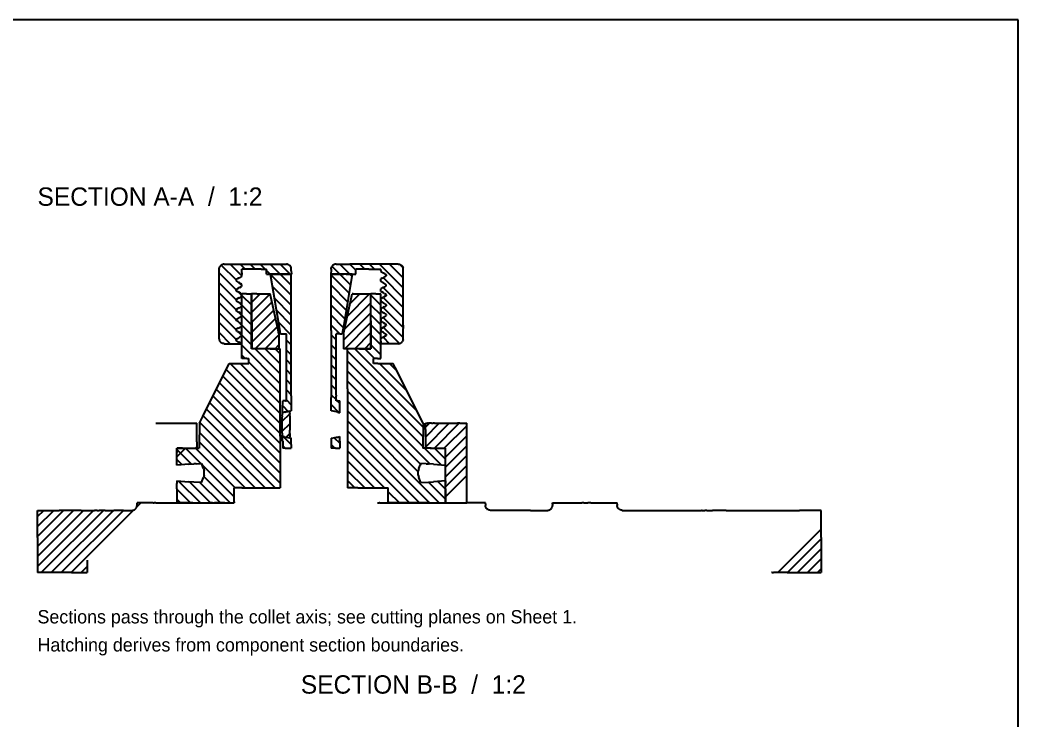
# Model space of a CAD drawing. Header units: millimetres. Extents: x 8 to 862, y 8 to 289.
# Drawn here: x 661.7 to 862.2, y 148.5 to 289.2 of the extents above; entities that cross this region are included whole.
import ezdxf

# ---------------------------------------------------------------- set-up
doc = ezdxf.new("R2010")
doc.units = ezdxf.units.MM
for name, color, linetype in [('BORDER', 7, 'Continuous'), ('HATCH', 8, 'Continuous'), ('NOTES', 7, 'Continuous'), ('OUTLINE', 7, 'Continuous')]:
    doc.layers.add(name, color=color, linetype=linetype)

msp = doc.modelspace()

# ---------------------------------------------------------------- linework, layer by layer
at = {"layer": 'BORDER'}
for p, q in [((862.24, 289.24), (457.76, 289.24)), ((862.24, 7.76), (862.24, 289.24))]:
    msp.add_line(p, q, dxfattribs=at)
at = {"layer": 'HATCH'}
for p, q in [((702.13, 239.97), (705.12, 236.98)), ((703.94, 240.15), (706.21, 237.89)), ((705.94, 240.15), (706.94, 239.15)), ((707.94, 240.15), (708.94, 239.15)), ((709.94, 240.15), (710.94, 239.15)), ((711.21, 238.89), (711.94, 238.15)), ((711.94, 240.15), (713.94, 238.15)), ((713.94, 240.15), (715.94, 238.15)), ((724.37, 239.72), (725.94, 238.15)), ((725.94, 240.15), (727.94, 238.15)), ((727.94, 240.15), (729.17, 238.93)), ((729.94, 240.15), (730.94, 239.15)), ((731.94, 240.15), (732.94, 239.15)), ((733.94, 240.15), (738.68, 235.41)), ((735.94, 240.15), (738.68, 237.42)), ((738.01, 240.09), (738.62, 239.48)), ((701.7, 238.4), (705.13, 234.97)), ((711.95, 238.15), (716.2, 233.9)), ((713.94, 238.15), (716.2, 235.9)), ((715.94, 238.15), (716.2, 237.9)), ((724.19, 237.91), (727.79, 234.3)), ((725.94, 238.15), (728.08, 236.02)), ((727.94, 238.15), (728.37, 237.73)), ((734.65, 237.45), (738.69, 233.41)), ((701.7, 236.4), (705.11, 232.98)), ((705.54, 236.56), (706.2, 235.9)), ((712.35, 235.75), (716.2, 231.9)), ((724.19, 235.91), (727.51, 232.59)), ((734.65, 235.44), (738.69, 231.41)), ((701.7, 234.4), (705.13, 230.97)), ((705.53, 234.56), (706.2, 233.9)), ((706.22, 233.87), (708.23, 231.87)), ((707.94, 234.15), (708.23, 233.87)), ((708.2, 230.41), (711.94, 234.15)), ((708.2, 232.41), (709.94, 234.15)), ((712.75, 233.35), (716.2, 229.9)), ((724.19, 233.91), (727.22, 230.87)), ((727.46, 229.67), (731.94, 234.15)), ((728.02, 232.23), (729.94, 234.15)), ((732.16, 233.93), (734.16, 231.93)), ((733.94, 234.15), (734.16, 233.93)), ((734.65, 233.45), (738.69, 229.41)), ((701.7, 232.4), (705.12, 228.98)), ((705.55, 232.55), (706.2, 231.9)), ((706.22, 231.87), (708.23, 229.87)), ((708.2, 228.41), (712.31, 232.52)), ((708.2, 226.41), (712.67, 230.88)), ((713.15, 230.95), (716.2, 227.9)), ((724.19, 231.91), (726.94, 229.16)), ((726.9, 227.11), (732.18, 232.39)), ((732.16, 231.93), (734.16, 229.93)), ((734.65, 231.44), (738.69, 227.41)), ((701.7, 230.39), (705.13, 226.97)), ((705.53, 230.56), (706.2, 229.9)), ((706.22, 229.87), (708.23, 227.87)), ((708.2, 224.41), (713.03, 229.24)), ((724.19, 229.91), (726.65, 227.44)), ((726.69, 224.9), (732.18, 230.39)), ((732.16, 229.93), (734.16, 227.93)), ((734.65, 229.44), (738.69, 225.41)), ((701.71, 228.39), (705.12, 224.97)), ((705.55, 228.55), (706.2, 227.9)), ((706.22, 227.87), (708.23, 225.87)), ((708.94, 223.15), (713.39, 227.6)), ((713.55, 228.55), (716.2, 225.9)), ((724.19, 227.91), (725.94, 226.15)), ((726.94, 223.15), (732.18, 228.39)), ((732.16, 227.93), (734.16, 225.93)), ((734.65, 227.45), (737.91, 224.18)), ((701.71, 226.39), (703.94, 224.15)), ((705.54, 226.56), (706.2, 225.9)), ((706.22, 225.87), (708.23, 223.87)), ((710.94, 223.15), (713.7, 225.91)), ((715.2, 224.89), (716.2, 223.9)), ((724.19, 225.91), (725.19, 224.91)), ((728.94, 223.15), (732.18, 226.39)), ((732.16, 225.93), (734.16, 223.93)), ((734.66, 225.44), (735.94, 224.15)), ((705.54, 224.56), (705.94, 224.15)), ((706.22, 223.87), (713.97, 216.12)), ((708.94, 223.15), (713.97, 218.12)), ((710.94, 223.15), (713.97, 220.12)), ((712.94, 223.15), (713.7, 223.91)), ((712.94, 223.15), (713.97, 222.12)), ((715.2, 222.89), (716.2, 221.9)), ((724.19, 223.91), (725.19, 222.91)), ((728.94, 223.15), (741.43, 210.66)), ((730.94, 223.15), (732.18, 224.39)), ((730.94, 223.15), (732.94, 221.15)), ((732.16, 223.93), (734.16, 221.93)), ((706.22, 221.87), (706.94, 221.15)), ((715.2, 220.89), (716.2, 219.9)), ((724.19, 221.91), (725.19, 220.91)), ((727.46, 222.63), (742.69, 207.41)), ((727.46, 220.63), (742.68, 205.42)), ((703.13, 218.97), (713.97, 208.12)), ((703.94, 220.15), (713.97, 210.12)), ((705.94, 220.15), (713.97, 212.12)), ((707.64, 220.45), (713.97, 214.12)), ((715.2, 218.89), (716.2, 217.9)), ((724.19, 219.91), (725.19, 218.91)), ((727.46, 218.63), (742.67, 203.43)), ((733.94, 220.15), (739.44, 214.66)), ((735.94, 220.15), (737.44, 218.66)), ((702.46, 217.64), (713.97, 206.12)), ((715.2, 216.89), (716.2, 215.9)), ((724.19, 217.91), (725.19, 216.91)), ((727.46, 216.63), (744.13, 199.96)), ((701.13, 214.97), (713.97, 202.12)), ((701.79, 216.3), (713.97, 204.12)), ((715.2, 214.89), (716.2, 213.9)), ((724.19, 215.91), (725.19, 214.91)), ((727.46, 214.63), (742.18, 199.92)), ((700.46, 213.64), (713.97, 200.12)), ((715.2, 212.89), (716.2, 211.9)), ((724.19, 213.91), (725.18, 212.91)), ((725.44, 212.65), (725.93, 212.16)), ((727.46, 212.63), (741.7, 198.4)), ((699.13, 210.97), (713.97, 196.12)), ((699.8, 212.3), (713.97, 198.12)), ((714.46, 211.64), (715.55, 210.55)), ((724.19, 211.91), (725.76, 210.34)), ((727.46, 210.63), (745.94, 192.15)), ((698.46, 209.63), (712.94, 195.15)), ((714.34, 208.55), (715.87, 210.08)), ((727.46, 208.63), (743.94, 192.15)), ((697.8, 208.3), (710.94, 195.15)), ((714.34, 206.55), (715.87, 208.08)), ((727.46, 206.63), (741.94, 192.15)), ((743.15, 203.36), (747.94, 208.15)), ((743.15, 205.36), (745.94, 208.15)), ((743.15, 207.36), (743.94, 208.15)), ((744.94, 203.15), (749.94, 208.15)), ((746.94, 203.15), (751.44, 207.65)), ((697.71, 206.38), (708.94, 195.15)), ((714.63, 205.46), (716.2, 203.9)), ((715.13, 205.34), (715.87, 206.08)), ((724.84, 205.26), (725.93, 204.17)), ((727.46, 204.63), (739.94, 192.15)), ((747.15, 201.36), (751.44, 205.65)), ((693.2, 201.41), (694.94, 203.15)), ((693.22, 202.88), (696.14, 199.96)), ((694.94, 203.15), (698.04, 200.06)), ((696.94, 203.15), (697.24, 203.44)), ((696.94, 203.15), (704.94, 195.15)), ((697.7, 204.4), (706.94, 195.15)), ((714.46, 203.64), (714.94, 203.15)), ((724.18, 203.91), (724.94, 203.15)), ((727.46, 202.63), (734.94, 195.15)), ((742.94, 203.15), (746.3, 199.8)), ((744.94, 203.15), (747.18, 200.92)), ((746.94, 203.15), (747.17, 202.93)), ((747.15, 199.36), (751.44, 203.65)), ((693.21, 200.89), (694.28, 199.81)), ((727.46, 200.63), (732.94, 195.15)), ((747.15, 197.36), (751.44, 201.65)), ((698.24, 199.86), (704.7, 193.39)), ((727.46, 198.63), (730.94, 195.15)), ((747.15, 195.36), (751.44, 199.65)), ((698.62, 197.48), (703.94, 192.15)), ((727.46, 196.63), (728.94, 195.15)), ((747.15, 193.36), (751.44, 197.65)), ((693.22, 194.88), (695.94, 192.15)), ((693.54, 196.55), (697.94, 192.15)), ((695.72, 196.38), (699.94, 192.15)), ((697.84, 196.26), (701.94, 192.15)), ((743.78, 196.32), (747.17, 192.93)), ((745.64, 196.45), (747.17, 194.93)), ((693.22, 192.88), (693.94, 192.15)), ((735.69, 194.41), (737.94, 192.15)), ((665.19, 179.4), (676.44, 190.65)), ((665.19, 181.4), (674.44, 190.65)), ((665.19, 183.4), (672.44, 190.65)), ((665.19, 185.4), (670.44, 190.65)), ((665.19, 187.4), (668.44, 190.65)), ((665.19, 189.4), (666.44, 190.65)), ((665.94, 178.15), (678.44, 190.65)), ((667.94, 178.15), (680.44, 190.65)), ((669.94, 178.15), (682.44, 190.65)), ((671.94, 178.15), (684.5, 190.7)), ((685.14, 191.35), (685.94, 192.15)), ((735.69, 192.41), (735.94, 192.15)), ((813.94, 178.15), (822.69, 186.9)), ((815.94, 178.15), (822.69, 184.9)), ((817.94, 178.15), (822.69, 182.9)), ((819.94, 178.15), (822.69, 180.9)), ((673.94, 178.15), (675.19, 179.4)), ((821.94, 178.15), (822.69, 178.9))]:
    msp.add_line(p, q, dxfattribs=at)
at = {"layer": 'OUTLINE'}
for p, q in [((701.7, 239.18), (701.73, 239.41)), ((701.7, 239.18), (701.7, 239.15)), ((701.7, 236.43), (701.7, 239.15)), ((701.82, 239.63), (701.73, 239.41)), ((701.83, 239.65), (701.82, 239.63)), ((701.98, 239.84), (701.83, 239.65)), ((701.99, 239.86), (701.98, 239.84)), ((702.18, 240), (701.99, 239.86)), ((702.2, 240.02), (702.18, 240)), ((702.42, 240.11), (702.2, 240.02)), ((702.44, 240.12), (702.42, 240.11)), ((702.67, 240.15), (702.44, 240.12)), ((702.7, 240.15), (702.67, 240.15)), ((702.7, 240.15), (713.9, 240.15)), ((706.23, 238.4), (706.22, 239.15)), ((710.13, 239.15), (706.22, 239.15)), ((710.13, 239.15), (711.21, 239.15)), ((711.21, 238.98), (711.21, 239.15)), ((711.21, 238.15), (711.21, 238.98)), ((713.9, 240.15), (715.2, 240.15)), ((715.41, 240.12), (715.2, 240.15)), ((715.46, 240.12), (715.41, 240.12)), ((715.66, 240.04), (715.46, 240.12)), ((715.7, 240.02), (715.66, 240.04)), ((715.87, 239.89), (715.7, 240.02)), ((715.91, 239.86), (715.87, 239.89)), ((716.04, 239.69), (715.91, 239.86)), ((716.07, 239.65), (716.04, 239.69)), ((716.15, 239.46), (716.07, 239.65)), ((716.17, 239.41), (716.15, 239.46)), ((716.18, 239.32), (716.17, 239.41)), ((716.2, 239.15), (716.18, 239.32)), ((716.2, 238.8), (716.2, 239.15)), ((716.2, 238.8), (716.21, 238.15)), ((724.18, 238.95), (724.17, 238.15)), ((724.18, 239.15), (724.21, 239.33)), ((724.18, 239.15), (724.18, 238.95)), ((724.21, 239.33), (724.22, 239.41)), ((724.29, 239.58), (724.22, 239.41)), ((724.32, 239.65), (724.29, 239.58)), ((724.43, 239.79), (724.32, 239.65)), ((724.48, 239.86), (724.43, 239.79)), ((724.62, 239.97), (724.48, 239.86)), ((724.68, 240.02), (724.62, 239.97)), ((724.85, 240.09), (724.68, 240.02)), ((724.92, 240.12), (724.85, 240.09)), ((725.1, 240.14), (724.92, 240.12)), ((725.18, 240.15), (725.1, 240.14)), ((725.18, 240.15), (727.97, 240.15)), ((737.68, 240.15), (727.97, 240.15)), ((731.76, 239.15), (729.17, 239.15)), ((729.17, 238.48), (729.17, 239.15)), ((731.76, 239.15), (734.16, 239.15)), ((734.17, 238.88), (734.16, 239.15)), ((734.17, 238.88), (734.18, 238.67)), ((737.68, 240.15), (737.83, 240.13)), ((737.83, 240.13), (737.94, 240.12)), ((737.94, 240.12), (738.08, 240.06)), ((738.08, 240.06), (738.18, 240.02)), ((738.18, 240.02), (738.3, 239.92)), ((738.3, 239.92), (738.39, 239.86)), ((738.39, 239.86), (738.48, 239.74)), ((738.48, 239.74), (738.55, 239.65)), ((738.55, 239.65), (738.61, 239.51)), ((738.61, 239.51), (738.65, 239.41)), ((738.67, 239.26), (738.65, 239.41)), ((738.68, 239.15), (738.67, 239.26)), ((738.69, 227.88), (738.68, 239.15)), ((705.56, 237.3), (705.12, 237.05)), ((705.12, 237.03), (705.12, 237.05)), ((705.12, 237.03), (705.12, 236.92)), ((705.12, 236.9), (705.12, 236.92)), ((705.12, 236.9), (705.12, 236.8)), ((705.23, 236.74), (705.12, 236.8)), ((705.66, 236.49), (705.23, 236.74)), ((705.56, 237.3), (705.66, 237.36)), ((705.78, 237.43), (705.66, 237.36)), ((706.2, 237.67), (705.78, 237.43)), ((706.23, 238.4), (706.2, 237.67)), ((711.21, 238.15), (713.86, 238.15)), ((711.95, 238.15), (713.79, 227.1)), ((715.87, 238.15), (711.95, 238.15)), ((713.86, 238.15), (716.21, 238.15)), ((715.87, 238.15), (716.2, 238.15)), ((716.2, 213.67), (716.2, 238.15)), ((727.2, 238.15), (724.17, 238.15)), ((724.19, 238.15), (726.73, 238.15)), ((724.19, 226.82), (724.19, 238.15)), ((728.44, 238.15), (726.73, 227.92)), ((728.44, 238.15), (726.73, 238.15)), ((727.2, 238.15), (729.17, 238.15)), ((729.17, 238.15), (729.17, 238.48)), ((734.18, 238.67), (734.43, 238.53)), ((734.46, 237.34), (734.18, 237.17)), ((734.19, 236.76), (734.18, 237.17)), ((734.19, 236.76), (734.19, 236.67)), ((734.72, 238.36), (734.43, 238.53)), ((734.46, 237.34), (734.72, 237.49)), ((734.97, 238.22), (734.72, 238.36)), ((735, 237.65), (734.72, 237.49)), ((734.97, 238.22), (735.26, 238.05)), ((735, 237.65), (735.26, 237.8)), ((735.26, 237.99), (735.26, 238.05)), ((735.26, 237.99), (735.26, 237.92)), ((735.26, 237.86), (735.26, 237.92)), ((735.26, 237.86), (735.26, 237.8)), ((701.71, 225.15), (701.7, 236.43)), ((705.34, 235.17), (705.13, 235.05)), ((705.13, 234.97), (705.13, 235.05)), ((705.13, 234.97), (705.13, 234.92)), ((705.13, 234.85), (705.13, 234.92)), ((705.13, 234.85), (705.13, 234.8)), ((705.47, 234.6), (705.13, 234.8)), ((705.34, 235.17), (705.67, 235.36)), ((705.78, 236.42), (705.66, 236.49)), ((705.88, 235.48), (705.67, 235.36)), ((705.78, 236.42), (706.2, 236.17)), ((705.88, 235.48), (706.21, 235.67)), ((706.2, 236.01), (706.2, 236.17)), ((706.2, 236.01), (706.21, 235.67)), ((734.18, 234.67), (734.19, 235.06)), ((734.18, 234.67), (734.36, 234.57)), ((734.67, 236.4), (734.19, 236.67)), ((734.67, 235.45), (734.19, 235.17)), ((734.19, 235.06), (734.19, 235.17)), ((734.67, 236.4), (734.73, 236.36)), ((734.73, 235.49), (734.67, 235.45)), ((735.22, 236.08), (734.73, 236.36)), ((734.73, 235.49), (734.78, 235.52)), ((734.78, 235.52), (735.27, 235.8)), ((735.22, 236.08), (735.27, 236.05)), ((735.27, 235.94), (735.27, 236.05)), ((735.27, 235.94), (735.27, 235.92)), ((735.27, 235.81), (735.27, 235.92)), ((735.27, 235.81), (735.27, 235.8)), ((705.63, 233.35), (705.11, 233.05)), ((705.11, 233.04), (705.11, 233.05)), ((705.11, 233.04), (705.11, 232.92)), ((705.11, 232.92), (705.11, 232.8)), ((705.11, 232.92), (705.11, 232.92)), ((705.14, 232.78), (705.11, 232.8)), ((705.14, 232.78), (705.66, 232.49)), ((705.67, 234.49), (705.47, 234.6)), ((705.63, 233.35), (705.66, 233.36)), ((705.66, 233.36), (705.69, 233.38)), ((706.01, 234.29), (705.67, 234.49)), ((705.69, 233.38), (706.2, 233.67)), ((706.21, 234.17), (706.01, 234.29)), ((706.2, 233.73), (706.21, 234.17)), ((706.2, 233.67), (706.2, 233.73)), ((707.19, 234.15), (706.22, 234.15)), ((706.22, 228.37), (706.22, 234.15)), ((707.19, 234.15), (708.23, 234.15)), ((709.29, 234.15), (708.2, 234.15)), ((708.2, 232.13), (708.2, 234.15)), ((708.23, 228.75), (708.23, 234.15)), ((709.29, 234.15), (711.96, 234.15)), ((713.48, 227.2), (711.96, 234.15)), ((726.69, 226.15), (728.31, 233.54)), ((728.31, 233.54), (728.44, 234.15)), ((728.63, 234.15), (728.44, 234.15)), ((728.63, 234.15), (732.18, 234.15)), ((733.2, 234.15), (732.16, 234.15)), ((732.16, 228.75), (732.16, 234.15)), ((732.18, 226.63), (732.18, 234.15)), ((733.2, 234.15), (734.16, 234.15)), ((734.16, 228.37), (734.16, 234.15)), ((734.54, 233.38), (734.18, 233.17)), ((734.19, 232.88), (734.18, 233.17)), ((734.19, 232.88), (734.18, 232.67)), ((734.59, 232.44), (734.18, 232.67)), ((734.72, 234.36), (734.36, 234.57)), ((734.54, 233.38), (734.72, 233.49)), ((734.9, 234.26), (734.72, 234.36)), ((735.08, 233.69), (734.72, 233.49)), ((734.9, 234.26), (735.26, 234.05)), ((735.08, 233.69), (735.26, 233.8)), ((735.26, 234.01), (735.26, 234.05)), ((735.26, 234.01), (735.26, 233.92)), ((735.26, 233.88), (735.26, 233.92)), ((735.26, 233.88), (735.26, 233.8)), ((705.42, 231.22), (705.13, 231.05)), ((705.13, 230.99), (705.13, 231.05)), ((705.13, 230.99), (705.13, 230.92)), ((705.13, 230.86), (705.13, 230.92)), ((705.13, 230.86), (705.13, 230.8)), ((705.39, 230.65), (705.13, 230.8)), ((705.42, 231.22), (705.67, 231.36)), ((705.69, 232.47), (705.66, 232.49)), ((705.67, 231.36), (705.96, 231.53)), ((705.69, 232.47), (706.2, 232.17)), ((706.21, 231.67), (705.96, 231.53)), ((706.2, 232.13), (706.2, 232.17)), ((706.2, 232.13), (706.21, 231.67)), ((708.2, 223.15), (708.2, 232.13)), ((734.31, 231.25), (734.18, 231.17)), ((734.18, 231.17), (734.19, 230.9)), ((734.19, 230.9), (734.19, 230.67)), ((734.19, 230.67), (734.61, 230.43)), ((734.31, 231.25), (734.73, 231.49)), ((734.59, 232.44), (734.73, 232.36)), ((735.13, 232.13), (734.73, 232.36)), ((734.85, 231.56), (734.73, 231.49)), ((734.85, 231.56), (735.27, 231.8)), ((735.13, 232.13), (735.27, 232.05)), ((735.27, 231.95), (735.27, 232.05)), ((735.27, 231.95), (735.27, 231.92)), ((735.27, 231.83), (735.27, 231.92)), ((735.27, 231.83), (735.27, 231.8)), ((705.17, 229.08), (705.12, 229.05)), ((705.12, 228.94), (705.12, 229.05)), ((705.12, 228.94), (705.12, 228.92)), ((705.12, 228.81), (705.12, 228.92)), ((705.12, 228.81), (705.12, 228.8)), ((705.61, 228.52), (705.12, 228.8)), ((705.17, 229.08), (705.66, 229.36)), ((705.39, 230.65), (705.67, 230.49)), ((705.72, 229.4), (705.66, 229.36)), ((705.93, 230.34), (705.67, 230.49)), ((705.72, 229.4), (706.2, 229.67)), ((705.93, 230.34), (706.21, 230.17)), ((706.2, 229.76), (706.21, 230.17)), ((706.2, 229.76), (706.2, 229.67)), ((708.23, 228.75), (708.23, 223.15)), ((732.16, 228.75), (732.16, 223.15)), ((734.19, 229.01), (734.18, 228.67)), ((734.51, 228.48), (734.18, 228.67)), ((734.61, 229.42), (734.19, 229.17)), ((734.19, 229.01), (734.19, 229.17)), ((734.61, 230.43), (734.73, 230.36)), ((734.61, 229.42), (734.73, 229.49)), ((734.83, 230.3), (734.73, 230.36)), ((734.73, 229.49), (735.16, 229.74)), ((734.83, 230.3), (735.27, 230.05)), ((735.16, 229.74), (735.27, 229.8)), ((735.27, 230.03), (735.27, 230.05)), ((735.27, 230.03), (735.27, 229.92)), ((735.27, 229.9), (735.27, 229.92)), ((735.27, 229.9), (735.27, 229.8)), ((705.49, 227.26), (705.13, 227.05)), ((705.13, 227.01), (705.13, 227.05)), ((705.13, 227.01), (705.13, 226.92)), ((705.13, 226.88), (705.13, 226.92)), ((705.13, 226.88), (705.13, 226.8)), ((705.31, 226.69), (705.13, 226.8)), ((705.31, 226.69), (705.67, 226.49)), ((705.49, 227.26), (705.67, 227.36)), ((705.66, 228.49), (705.61, 228.52)), ((705.66, 228.49), (705.72, 228.45)), ((705.67, 227.36), (706.03, 227.57)), ((705.72, 228.45), (706.2, 228.17)), ((706.21, 227.67), (706.03, 227.57)), ((706.2, 228.17), (706.2, 228.06)), ((706.2, 228.06), (706.21, 227.67)), ((706.22, 221.15), (706.22, 228.37)), ((713.7, 226.15), (713.48, 227.2)), ((713.79, 227.1), (713.95, 226.15)), ((724.19, 226.82), (724.19, 213.36)), ((726.73, 227.92), (726.44, 226.15)), ((734.16, 221.15), (734.16, 228.37)), ((734.18, 227.17), (734.38, 227.29)), ((734.18, 227.17), (734.19, 226.73)), ((734.19, 226.73), (734.19, 226.67)), ((734.7, 226.38), (734.19, 226.67)), ((734.38, 227.29), (734.72, 227.49)), ((734.51, 228.48), (734.72, 228.36)), ((735.05, 228.17), (734.72, 228.36)), ((734.72, 227.49), (734.92, 227.6)), ((734.92, 227.6), (735.26, 227.8)), ((735.05, 228.17), (735.26, 228.05)), ((735.26, 227.97), (735.26, 228.05)), ((735.26, 227.97), (735.26, 227.92)), ((735.26, 227.85), (735.26, 227.92)), ((735.26, 227.85), (735.26, 227.8)), ((738.69, 227.88), (738.69, 227.22)), ((738.69, 225.15), (738.69, 227.22)), ((701.71, 225.15), (701.73, 225)), ((701.73, 225), (701.74, 224.89)), ((701.8, 224.75), (701.74, 224.89)), ((701.84, 224.65), (701.8, 224.75)), ((701.94, 224.53), (701.84, 224.65)), ((705.26, 225.13), (705.12, 225.05)), ((705.12, 224.95), (705.12, 225.05)), ((705.12, 224.95), (705.12, 224.92)), ((705.12, 224.83), (705.12, 224.92)), ((705.12, 224.83), (705.12, 224.8)), ((705.54, 224.56), (705.12, 224.8)), ((705.26, 225.13), (705.66, 225.36)), ((705.66, 225.36), (705.8, 225.44)), ((705.85, 226.38), (705.67, 226.49)), ((706.2, 225.67), (705.8, 225.44)), ((705.85, 226.38), (706.21, 226.17)), ((706.2, 225.88), (706.21, 226.17)), ((706.2, 225.88), (706.2, 225.67)), ((713.7, 226.15), (713.7, 223.63)), ((714.09, 226.15), (713.95, 226.15)), ((714.09, 226.15), (715.2, 226.15)), ((715.2, 215.73), (715.2, 226.15)), ((725.95, 226.15), (725.19, 226.15)), ((725.19, 222.93), (725.19, 226.15)), ((725.95, 226.15), (726.44, 226.15)), ((726.69, 225.97), (726.68, 223.15)), ((726.69, 226.15), (726.69, 225.97)), ((732.18, 223.15), (732.18, 226.63)), ((734.16, 224.64), (734.19, 225.11)), ((734.7, 225.47), (734.19, 225.17)), ((734.19, 225.11), (734.19, 225.17)), ((734.73, 226.36), (734.7, 226.38)), ((734.7, 225.47), (734.73, 225.49)), ((734.76, 226.35), (734.73, 226.36)), ((735.25, 225.78), (734.73, 225.49)), ((734.76, 226.35), (735.27, 226.05)), ((735.25, 225.78), (735.27, 225.8)), ((735.27, 226.04), (735.27, 226.05)), ((735.27, 226.04), (735.27, 225.92)), ((735.27, 225.92), (735.27, 225.8)), ((735.27, 225.92), (735.27, 225.92)), ((738.54, 224.63), (738.56, 224.65)), ((738.56, 224.65), (738.65, 224.87)), ((738.65, 224.87), (738.66, 224.89)), ((738.66, 224.93), (738.69, 225.15)), ((738.66, 224.93), (738.66, 224.89)), ((702, 224.45), (701.94, 224.53)), ((702.13, 224.35), (702, 224.45)), ((702.21, 224.29), (702.13, 224.35)), ((702.35, 224.23), (702.21, 224.29)), ((702.45, 224.19), (702.35, 224.23)), ((702.6, 224.17), (702.45, 224.19)), ((702.71, 224.15), (702.6, 224.17)), ((702.71, 224.15), (704.02, 224.15)), ((704.02, 224.15), (706.22, 224.15)), ((705.54, 224.56), (705.66, 224.49)), ((706.08, 224.25), (705.66, 224.49)), ((706.08, 224.25), (706.2, 224.17)), ((706.2, 224.17), (706.22, 224.15)), ((713.27, 223.15), (708.2, 223.15)), ((711.95, 223.15), (708.23, 223.15)), ((711.95, 223.15), (713.97, 223.15)), ((713.27, 223.15), (713.7, 223.15)), ((713.7, 223.63), (713.7, 223.15)), ((713.97, 205.55), (713.97, 223.15)), ((725.19, 213.78), (725.19, 222.93)), ((729.87, 223.15), (726.68, 223.15)), ((729.62, 223.15), (727.46, 223.15)), ((727.46, 215.07), (727.46, 223.15)), ((732.16, 223.15), (729.62, 223.15)), ((729.87, 223.15), (732.18, 223.15)), ((734.16, 224.64), (734.16, 224.15)), ((737.23, 224.15), (734.16, 224.15)), ((737.69, 224.15), (737.23, 224.15)), ((737.69, 224.15), (737.92, 224.18)), ((737.92, 224.18), (737.95, 224.19)), ((737.95, 224.19), (738.17, 224.28)), ((738.17, 224.28), (738.19, 224.29)), ((738.19, 224.29), (738.38, 224.43)), ((738.38, 224.43), (738.4, 224.45)), ((738.4, 224.45), (738.54, 224.63)), ((707.23, 221.15), (706.22, 221.15)), ((707.23, 221.15), (707.64, 221.15)), ((707.64, 220.92), (707.64, 221.15)), ((707.64, 220.15), (707.64, 220.92)), ((732.74, 220.42), (732.74, 221.15)), ((733.51, 221.15), (732.74, 221.15)), ((733.51, 221.15), (734.16, 221.15)), ((698.42, 209.55), (703.72, 220.15)), ((703.72, 220.15), (706.29, 220.15)), ((706.29, 220.15), (707.64, 220.15)), ((732.74, 220.15), (732.74, 220.42)), ((733.57, 220.15), (732.74, 220.15)), ((733.57, 220.15), (736.16, 220.15)), ((736.16, 220.15), (736.69, 220.15)), ((737.09, 219.36), (736.69, 220.15)), ((742.69, 208.15), (737.09, 219.36)), ((715.2, 212.65), (715.2, 215.73)), ((727.46, 215.07), (727.46, 195.15)), ((714.45, 211.09), (714.46, 212.65)), ((715.03, 212.65), (714.46, 212.65)), ((715.03, 212.65), (715.2, 212.65)), ((716.2, 213.67), (716.2, 210.65)), ((724.19, 212.54), (724.19, 213.36)), ((725.19, 213.78), (725.18, 213.61)), ((725.18, 212.65), (725.18, 213.61)), ((725.54, 212.65), (725.18, 212.65)), ((725.54, 212.65), (725.93, 212.65)), ((725.93, 211.09), (725.93, 212.65)), ((714.44, 210.29), (714.45, 210.71)), ((714.45, 210.71), (714.45, 211.09)), ((715.48, 210.54), (716.2, 210.65)), ((724.19, 210.91), (724.19, 212.54)), ((724.19, 210.65), (724.19, 210.91)), ((724.28, 210.64), (724.19, 210.65)), ((724.3, 210.64), (724.28, 210.64)), ((724.91, 210.54), (724.3, 210.64)), ((725.94, 210.71), (725.93, 211.09)), ((725.94, 210.29), (725.94, 210.71)), ((697.72, 208.15), (698.42, 209.55)), ((714.67, 210.35), (714.34, 210.25)), ((714.34, 210.25), (714.34, 210.22)), ((714.34, 210.22), (714.34, 210.02)), ((714.34, 210.02), (714.34, 209.84)), ((714.34, 209.65), (714.34, 209.84)), ((714.34, 209.65), (714.34, 209.44)), ((714.34, 206.15), (714.34, 209.44)), ((714.89, 210.41), (714.44, 210.29)), ((714.79, 210.39), (714.67, 210.35)), ((715.12, 210.46), (714.79, 210.39)), ((714.89, 210.41), (715.11, 210.46)), ((715.11, 210.46), (715.48, 210.54)), ((715.47, 210.54), (715.12, 210.46)), ((715.6, 210.56), (715.47, 210.54)), ((715.87, 210.6), (715.6, 210.56)), ((715.87, 210.51), (715.87, 210.6)), ((715.87, 210.32), (715.87, 210.51)), ((715.87, 210.15), (715.87, 210.32)), ((715.87, 210.15), (715.87, 209.98)), ((715.87, 209.81), (715.87, 209.98)), ((715.87, 209.65), (715.87, 209.81)), ((715.87, 209.65), (715.87, 206.77)), ((725.28, 210.46), (724.91, 210.54)), ((725.52, 210.41), (725.28, 210.46)), ((725.52, 210.41), (725.94, 210.29)), ((688.94, 208.15), (690.52, 208.15)), ((690.52, 208.15), (690.79, 208.15)), ((690.79, 208.15), (691.1, 208.15)), ((691.1, 208.15), (691.42, 208.15)), ((691.42, 208.15), (697.1, 208.15)), ((697.1, 208.15), (697.12, 208.15)), ((697.12, 208.15), (697.24, 208.15)), ((697.24, 204.4), (697.24, 208.15)), ((697.72, 208.15), (697.7, 203.59)), ((715.87, 206.15), (715.87, 206.77)), ((742.69, 207.71), (742.66, 203.15)), ((742.69, 208.15), (742.69, 207.71)), ((743.15, 208.15), (743.19, 208.15)), ((743.15, 206.9), (743.15, 208.15)), ((743.15, 206.9), (743.15, 203.15)), ((743.19, 208.15), (743.57, 208.15)), ((743.75, 208.15), (743.57, 208.15)), ((743.79, 208.15), (743.75, 208.15)), ((743.79, 208.15), (743.91, 208.15)), ((744.11, 208.15), (743.91, 208.15)), ((744.37, 208.15), (744.11, 208.15)), ((744.37, 208.15), (744.67, 208.15)), ((745, 208.15), (744.67, 208.15)), ((745, 208.15), (745.31, 208.15)), ((745.31, 208.15), (749.29, 208.15)), ((749.29, 208.15), (749.6, 208.15)), ((749.87, 208.15), (749.6, 208.15)), ((750.07, 208.15), (749.87, 208.15)), ((750.07, 208.15), (751.44, 208.15)), ((751.44, 192.15), (751.44, 208.15)), ((713.97, 205.55), (713.97, 195.15)), ((714.34, 206.15), (714.34, 205.97)), ((714.34, 205.97), (714.34, 205.78)), ((714.34, 205.59), (714.34, 205.78)), ((714.34, 205.59), (714.34, 205.55)), ((714.79, 205.42), (714.34, 205.55)), ((714.45, 205.1), (714.44, 205.52)), ((714.44, 205.52), (714.89, 205.39)), ((714.45, 204.72), (714.45, 205.1)), ((714.46, 204.56), (714.45, 204.72)), ((714.79, 205.42), (715.14, 205.34)), ((714.89, 205.39), (715.11, 205.35)), ((715.11, 205.35), (715.47, 205.27)), ((715.14, 205.34), (715.47, 205.27)), ((715.47, 205.27), (716.2, 205.16)), ((715.47, 205.27), (715.87, 205.2)), ((715.87, 206.12), (715.87, 206.15)), ((715.87, 206.12), (715.87, 206.08)), ((715.87, 206.08), (715.87, 206.05)), ((715.87, 206.01), (715.87, 206.05)), ((715.87, 206.01), (715.87, 205.97)), ((715.87, 205.97), (715.87, 205.93)), ((715.87, 205.88), (715.87, 205.93)), ((715.87, 205.88), (715.87, 205.83)), ((715.87, 205.83), (715.87, 205.78)), ((715.87, 205.78), (715.87, 205.71)), ((715.87, 205.64), (715.87, 205.71)), ((715.87, 205.64), (715.87, 205.55)), ((715.87, 205.55), (715.87, 205.43)), ((715.87, 205.29), (715.87, 205.43)), ((715.87, 205.29), (715.87, 205.2)), ((716.2, 203.88), (716.2, 205.16)), ((724.19, 205.15), (724.28, 205.16)), ((724.19, 205.15), (724.19, 204.46)), ((724.28, 205.16), (724.31, 205.17)), ((724.31, 205.17), (724.92, 205.27)), ((724.92, 205.27), (725.28, 205.35)), ((725.28, 205.35), (725.52, 205.4)), ((725.52, 205.4), (725.94, 205.52)), ((725.93, 204.72), (725.94, 205.1)), ((725.93, 204.56), (725.93, 204.72)), ((725.94, 205.1), (725.94, 205.52)), ((693.2, 201.32), (693.24, 203.15)), ((693.21, 200.68), (693.22, 203.15)), ((693.22, 203.15), (697.11, 203.15)), ((694.3, 203.15), (693.24, 203.15)), ((694.3, 203.15), (697.24, 203.15)), ((697.11, 203.15), (697.7, 203.15)), ((697.24, 204.4), (697.24, 203.15)), ((697.7, 203.59), (697.7, 203.15)), ((714.46, 204.56), (714.46, 203.15)), ((714.99, 203.15), (714.46, 203.15)), ((714.99, 203.15), (716.2, 203.15)), ((716.2, 203.88), (716.2, 203.15)), ((724.19, 204.08), (724.18, 203.15)), ((725.07, 203.15), (724.18, 203.15)), ((724.19, 204.46), (724.19, 204.08)), ((725.07, 203.15), (725.93, 203.15)), ((725.93, 204.56), (725.93, 203.15)), ((744.27, 203.15), (742.66, 203.15)), ((744.1, 203.15), (743.15, 203.15)), ((744.1, 203.15), (747.15, 203.15)), ((744.27, 203.15), (747.17, 203.15)), ((747.15, 192.15), (747.15, 203.15)), ((747.18, 200.68), (747.17, 203.15)), ((693.2, 200.19), (693.21, 200.68)), ((747.19, 200.19), (747.18, 200.68)), ((693.19, 199.72), (693.2, 200.19)), ((695.59, 199.92), (693.19, 199.72)), ((695.59, 199.92), (696.63, 199.99)), ((697.08, 200), (696.63, 199.99)), ((697.1, 200), (697.08, 200)), ((697.1, 200), (698.14, 200.06)), ((698.14, 200.06), (698.3, 199.73)), ((698.56, 199.05), (698.3, 199.73)), ((698.56, 199.05), (698.68, 198.57)), ((741.83, 199.05), (741.71, 198.57)), ((741.83, 199.05), (742.09, 199.73)), ((742.25, 200.06), (742.09, 199.73)), ((743.29, 200), (742.25, 200.06)), ((743.29, 200), (743.31, 200)), ((743.31, 200), (743.76, 199.99)), ((744.8, 199.92), (743.76, 199.99)), ((744.8, 199.92), (747.19, 199.72)), ((747.19, 199.72), (747.19, 200.19)), ((693.19, 196.58), (693.2, 196.03)), ((693.19, 196.58), (695.59, 196.39)), ((698.14, 196.24), (698.3, 196.58)), ((698.3, 196.58), (698.56, 197.26)), ((698.68, 197.74), (698.56, 197.26)), ((698.71, 198.15), (698.68, 198.57)), ((698.68, 197.74), (698.71, 198.15)), ((741.68, 198.15), (741.71, 198.57)), ((741.71, 197.74), (741.68, 198.15)), ((741.71, 197.74), (741.83, 197.26)), ((742.09, 196.58), (741.83, 197.26)), ((742.25, 196.24), (742.09, 196.58)), ((747.19, 196.58), (744.8, 196.39)), ((747.19, 196.58), (747.19, 196.03)), ((693.21, 195.44), (693.2, 196.03)), ((693.22, 194.98), (693.21, 195.44)), ((693.22, 194.98), (693.22, 192.15)), ((696.63, 196.32), (695.59, 196.39)), ((698.14, 196.24), (696.63, 196.32)), ((706.24, 195.15), (704.7, 195.15)), ((704.7, 192.39), (704.7, 195.15)), ((706.24, 195.15), (713.97, 195.15)), ((729.57, 195.15), (727.46, 195.15)), ((729.57, 195.15), (734.26, 195.15)), ((734.26, 195.15), (735.69, 195.15)), ((735.69, 192.39), (735.69, 195.15)), ((742.25, 196.24), (743.76, 196.32)), ((743.76, 196.32), (744.8, 196.39)), ((747.17, 194.98), (747.18, 195.44)), ((747.17, 194.98), (747.17, 192.15)), ((747.18, 195.44), (747.19, 196.03)), ((665.19, 185.23), (665.19, 190.65)), ((665.19, 190.65), (669.57, 190.65)), ((673.94, 190.65), (669.57, 190.65)), ((673.94, 190.65), (674.64, 190.65)), ((674.64, 190.65), (675.34, 190.65)), ((675.34, 190.65), (676.02, 190.65)), ((676.02, 190.65), (676.63, 190.65)), ((677.16, 190.65), (676.63, 190.65)), ((677.16, 190.65), (677.59, 190.65)), ((677.91, 190.65), (677.59, 190.65)), ((678.12, 190.65), (677.91, 190.65)), ((678.79, 190.65), (678.12, 190.65)), ((678.79, 190.65), (679.67, 190.65)), ((679.67, 190.65), (680.5, 190.65)), ((681.26, 190.65), (680.5, 190.65)), ((681.92, 190.65), (681.26, 190.65)), ((681.94, 190.65), (681.92, 190.65)), ((682.47, 190.65), (681.94, 190.65)), ((682.47, 190.65), (682.87, 190.65)), ((682.87, 190.65), (683.15, 190.65)), ((683.15, 190.65), (684.19, 190.65)), ((684.19, 190.65), (684.32, 190.67)), ((684.32, 190.67), (684.45, 190.69)), ((684.45, 190.69), (684.57, 190.74)), ((684.57, 190.74), (684.69, 190.79)), ((684.69, 190.79), (684.8, 190.87)), ((684.8, 190.87), (684.9, 190.95)), ((684.9, 190.95), (684.98, 191.05)), ((684.98, 191.05), (685.06, 191.15)), ((685.06, 191.15), (685.11, 191.27)), ((685.11, 191.27), (685.16, 191.39)), ((685.16, 191.39), (685.18, 191.52)), ((685.18, 191.52), (685.19, 191.65)), ((685.19, 191.95), (685.19, 192.15)), ((688.42, 192.15), (685.19, 192.15)), ((685.19, 191.65), (685.19, 191.95)), ((688.42, 192.15), (688.66, 192.15)), ((688.94, 192.15), (688.66, 192.15)), ((688.94, 192.15), (689.26, 192.15)), ((689.26, 192.15), (699.17, 192.15)), ((696.39, 192.15), (693.22, 192.15)), ((696.39, 192.15), (704.7, 192.15)), ((699.17, 192.15), (699.48, 192.15)), ((699.48, 192.15), (699.8, 192.15)), ((700.1, 192.15), (699.8, 192.15)), ((700.38, 192.15), (700.1, 192.15)), ((700.38, 192.15), (700.6, 192.15)), ((700.6, 192.15), (700.75, 192.15)), ((702.82, 192.15), (700.75, 192.15)), ((704.7, 192.39), (704.7, 192.15)), ((733.49, 192.15), (733.72, 192.15)), ((733.72, 192.15), (733.85, 192.15)), ((733.99, 192.15), (733.85, 192.15)), ((733.99, 192.15), (734.12, 192.15)), ((734.12, 192.15), (750.81, 192.15)), ((735.69, 192.39), (735.69, 192.15)), ((744, 192.15), (735.69, 192.15)), ((744, 192.15), (747.17, 192.15)), ((750.81, 192.15), (751.13, 192.15)), ((751.13, 192.15), (751.45, 192.15)), ((751.73, 192.15), (751.45, 192.15)), ((755.19, 192.15), (751.73, 192.15)), ((755.19, 191.95), (755.19, 192.15)), ((755.19, 191.95), (755.19, 191.65)), ((755.21, 191.52), (755.19, 191.65)), ((755.23, 191.39), (755.21, 191.52)), ((755.28, 191.27), (755.23, 191.39)), ((755.33, 191.15), (755.28, 191.27)), ((755.41, 191.05), (755.33, 191.15)), ((755.49, 190.95), (755.41, 191.05)), ((755.59, 190.87), (755.49, 190.95)), ((755.69, 190.79), (755.59, 190.87)), ((755.82, 190.74), (755.69, 190.79)), ((755.94, 190.69), (755.82, 190.74)), ((756.07, 190.67), (755.94, 190.69)), ((756.19, 190.65), (756.07, 190.67)), ((764.28, 190.65), (756.19, 190.65)), ((764.28, 190.65), (764.4, 190.65)), ((764.4, 190.65), (764.44, 190.65)), ((764.44, 190.65), (764.56, 190.65)), ((764.56, 190.65), (767.69, 190.65)), ((767.69, 190.65), (767.82, 190.67)), ((767.82, 190.67), (767.95, 190.69)), ((767.95, 190.69), (768.07, 190.74)), ((768.07, 190.74), (768.19, 190.79)), ((768.19, 190.79), (768.3, 190.87)), ((768.3, 190.87), (768.4, 190.95)), ((768.4, 190.95), (768.48, 191.05)), ((768.48, 191.05), (768.56, 191.15)), ((768.56, 191.15), (768.61, 191.27)), ((768.61, 191.27), (768.66, 191.39)), ((768.66, 191.39), (768.68, 191.52)), ((768.68, 191.52), (768.69, 191.65)), ((768.69, 191.9), (768.69, 192.15)), ((768.69, 192.15), (771.9, 192.15)), ((768.69, 191.9), (768.69, 191.65)), ((771.9, 192.15), (772.11, 192.15)), ((772.11, 192.15), (772.36, 192.15)), ((772.36, 192.15), (772.62, 192.15)), ((772.62, 192.15), (774.31, 192.15)), ((774.31, 192.15), (774.53, 192.15)), ((774.53, 192.15), (774.54, 192.15)), ((774.54, 192.15), (774.59, 192.15)), ((774.68, 192.15), (774.59, 192.15)), ((774.83, 192.15), (774.68, 192.15)), ((775, 192.15), (774.83, 192.15)), ((775, 192.15), (775.19, 192.15)), ((775.19, 192.15), (775.39, 192.15)), ((775.39, 192.15), (775.58, 192.15)), ((775.58, 192.15), (775.76, 192.15)), ((775.91, 192.15), (775.76, 192.15)), ((776.01, 192.15), (775.91, 192.15)), ((776.21, 192.15), (776.01, 192.15)), ((776.37, 192.15), (776.21, 192.15)), ((776.37, 192.15), (776.49, 192.15)), ((776.49, 192.15), (778.49, 192.15)), ((778.49, 192.15), (778.65, 192.15)), ((778.65, 192.15), (781.69, 192.15)), ((781.69, 191.9), (781.69, 192.15)), ((781.69, 191.9), (781.69, 191.65)), ((781.71, 191.52), (781.69, 191.65)), ((781.73, 191.39), (781.71, 191.52)), ((781.78, 191.27), (781.73, 191.39)), ((781.83, 191.15), (781.78, 191.27)), ((781.91, 191.05), (781.83, 191.15)), ((781.99, 190.95), (781.91, 191.05)), ((782.09, 190.87), (781.99, 190.95)), ((782.19, 190.79), (782.09, 190.87)), ((782.32, 190.74), (782.19, 190.79)), ((782.44, 190.69), (782.32, 190.74)), ((782.57, 190.67), (782.44, 190.69)), ((782.69, 190.65), (782.57, 190.67)), ((782.69, 190.65), (786.55, 190.65)), ((786.55, 190.65), (786.68, 190.65)), ((786.68, 190.65), (787.29, 190.65)), ((787.29, 190.65), (796.8, 190.65)), ((796.8, 190.65), (797.7, 190.65)), ((797.7, 190.65), (797.75, 190.65)), ((797.75, 190.65), (798.64, 190.65)), ((798.77, 190.65), (798.64, 190.65)), ((798.77, 190.65), (798.99, 190.65)), ((798.99, 190.65), (799.31, 190.65)), ((799.72, 190.65), (799.31, 190.65)), ((799.72, 190.65), (800.22, 190.65)), ((800.22, 190.65), (800.81, 190.65)), ((801.45, 190.65), (800.81, 190.65)), ((802.24, 190.65), (801.45, 190.65)), ((802.93, 190.65), (802.24, 190.65)), ((803.61, 190.65), (802.93, 190.65)), ((803.61, 190.65), (804.27, 190.65)), ((804.27, 190.65), (805.05, 190.65)), ((805.05, 190.65), (809.13, 190.65)), ((809.13, 190.65), (809.97, 190.65)), ((809.97, 190.65), (818.32, 190.65)), ((822.69, 190.65), (818.32, 190.65)), ((822.69, 185.23), (822.69, 190.65)), ((665.19, 185.23), (665.19, 178.15)), ((822.69, 185.23), (822.69, 178.15)), ((675.19, 180.65), (675.19, 178.15)), ((672.02, 178.15), (665.19, 178.15)), ((672.02, 178.15), (675.19, 178.15)), ((812.8, 178.15), (812.69, 178.15)), ((812.8, 178.15), (813.09, 178.15)), ((815.87, 178.15), (813.09, 178.15)), ((815.87, 178.15), (822.69, 178.15))]:
    msp.add_line(p, q, dxfattribs=at)

# ---------------------------------------------------------------- texts
at = {"layer": 'NOTES'}
for s, height, p in [('SECTION A-A  /  1:2', 3.6865, (665.19, 251.88)), ('Sections pass through the collet axis; see cutting planes on Sheet 1.', 2.6811, (665.19, 167.92)), ('Hatching derives from component section boundaries.', 2.6811, (665.19, 162.28)), ('SECTION B-B  /  1:2', 3.6865, (718.11, 153.81))]:
    msp.add_text(s, height=height, dxfattribs=at).set_placement(p)

doc.saveas('drawing.dxf')
